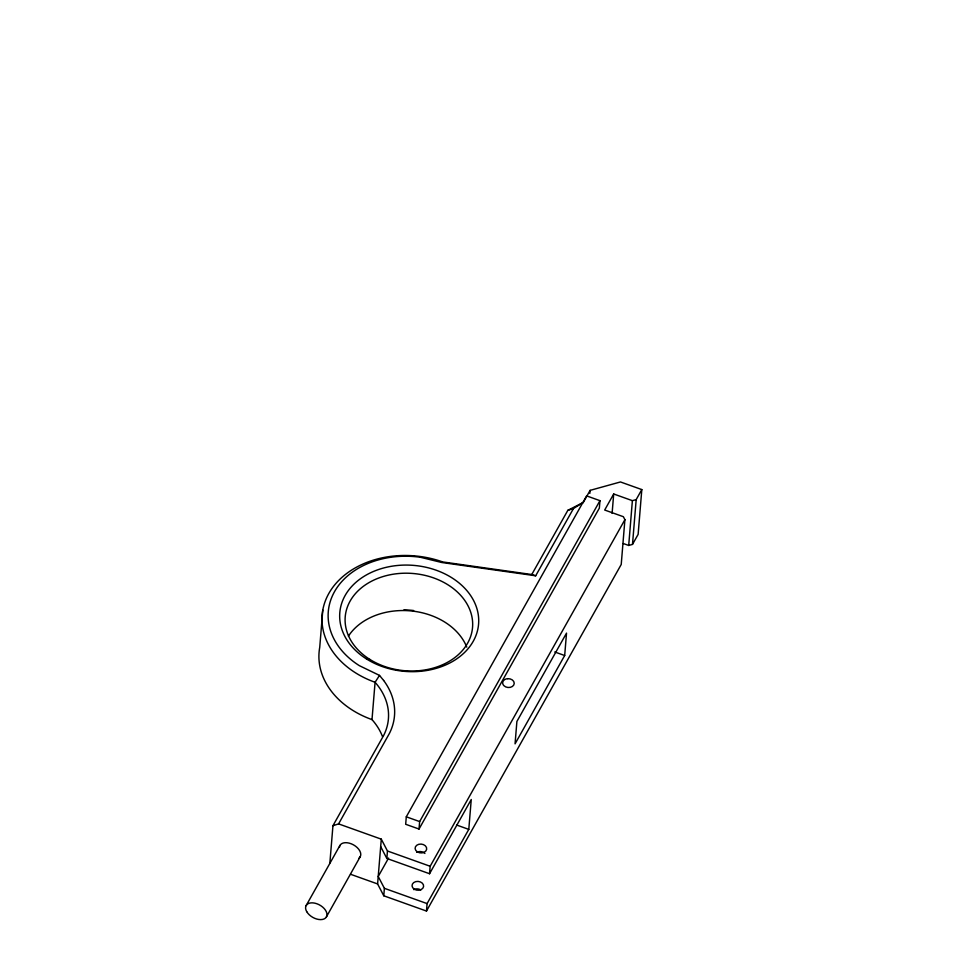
<?xml version="1.0" encoding="UTF-8"?>
<svg xmlns="http://www.w3.org/2000/svg" width="968" height="968" viewBox="0 0 968 968"><rect width="100%" height="100%" fill="white"/><g stroke="black" fill="none" stroke-linecap="round" stroke-linejoin="round"><path stroke-width="1.45" d="M322.792 610.034L319.73 647.35A87.035 66.477 4.7 0 0 372.002 719.611A74.052 56.567 4.7 0 1 382.469 736.539M329.87 863.033L332.944 825.716L383.655 735.45A74.052 56.567 4.7 0 0 375.076 682.283A87.035 66.477 4.7 0 1 328.817 593.481A87.035 66.477 4.7 0 1 442.691 561.936L531.771 574.52L535.691 575.779L573.479 508.515L583.329 502.392L590.093 490.365L620.464 481.955L641.808 489.578L638.13 534.372L632.491 544.403L628.704 545.456L623.356 543.544M372.002 719.611L375.076 682.283L379.504 675.398L359.394 665.681A81.179 62.012 4.7 0 1 334.504 591.678A81.179 62.012 4.7 0 1 420.318 557.253L441.819 562.517L535.691 575.779M641.808 489.578L636.182 499.609L632.382 500.662L613.7 493.982L604.685 510.027L623.368 516.706L624.904 519.671L621.226 564.465L426.477 911.057L383.776 895.787L377.605 883.941L381.295 839.159L338.582 823.889L332.944 825.716M383.776 895.787L384.393 888.321L378.222 876.476L388.567 858.071M426.477 911.057L427.094 903.592L468.79 829.382L471.247 799.52L429.55 873.729L386.849 858.459L387.454 850.993L381.295 839.159M406.294 816.81L405.677 824.276L419.023 829.044L599.349 508.127L599.954 500.662L586.608 495.882L406.294 816.81L419.64 821.578L419.023 829.044M429.55 873.729L430.155 866.263L624.904 519.671M564.683 655.517L566.522 633.12L516.9 721.45L515.061 743.847L564.683 655.517L554.761 651.972M589.851 493.353L590.093 490.365M612.103 513.391L613.7 493.982M628.704 545.456L632.382 500.662M632.491 544.403L636.182 499.609M338.582 823.889L389.39 733.478A79.848 60.984 4.7 0 0 383.643 680.468M306.13 905.612L339.937 845.439M326.434 916.841L360.241 856.668M531.771 574.52L567.841 510.33L583.329 502.392M419.64 821.578L599.954 500.662M567.841 510.33L573.479 508.515M456.775 825.087L468.79 829.382M387.454 850.993L430.155 866.263M350.561 874.273L377.605 883.941M384.393 888.321L427.094 903.592M379.504 675.398L383.643 680.468M380.678 846.625L386.849 858.459M416.797 852.312A5.808 4.429 4.7 0 1 424.916 853.449M348.419 636.158A63.876 48.787 4.7 0 1 410.686 610.893A63.876 48.787 4.7 0 1 466.77 647.132M413.735 889.64A5.808 4.429 4.7 0 1 420.79 889.919M339.417 847.242A11.604 7.066 29.3 0 1 353.441 844.834A11.604 7.066 29.3 0 1 359.031 858.096M403.874 609.864A69.623 53.18 4.7 0 1 413.675 610.554M507.728 678.665L506.264 678.907A5.808 4.429 4.7 0 0 503.082 684.582L503.82 685.61A5.808 4.429 4.7 0 0 513.778 685.005A5.808 4.429 4.7 0 0 507.728 678.665M417.353 851.888A5.808 4.429 4.7 0 0 426.646 849.311A5.808 4.429 4.7 0 0 418.733 844.314A5.808 4.429 4.7 0 0 417.353 851.888M369.703 659.329A63.876 48.787 4.7 0 0 472.069 630.979A63.876 48.787 4.7 0 0 384.877 576.02A63.876 48.787 4.7 0 0 369.703 659.329M414.28 889.205A5.808 4.429 4.7 0 0 423.573 886.64A5.808 4.429 4.7 0 0 415.659 881.642A5.808 4.429 4.7 0 0 414.28 889.205M306.723 911.65A11.604 7.066 29.3 0 0 325.224 918.269A11.604 7.066 29.3 0 0 316.899 903.761A11.604 7.066 29.3 0 0 306.723 911.65M366.485 658.942A69.623 53.18 4.7 0 0 478.059 628.038A69.623 53.18 4.7 0 0 383.026 568.143A69.623 53.18 4.7 0 0 366.485 658.942"/></g></svg>
